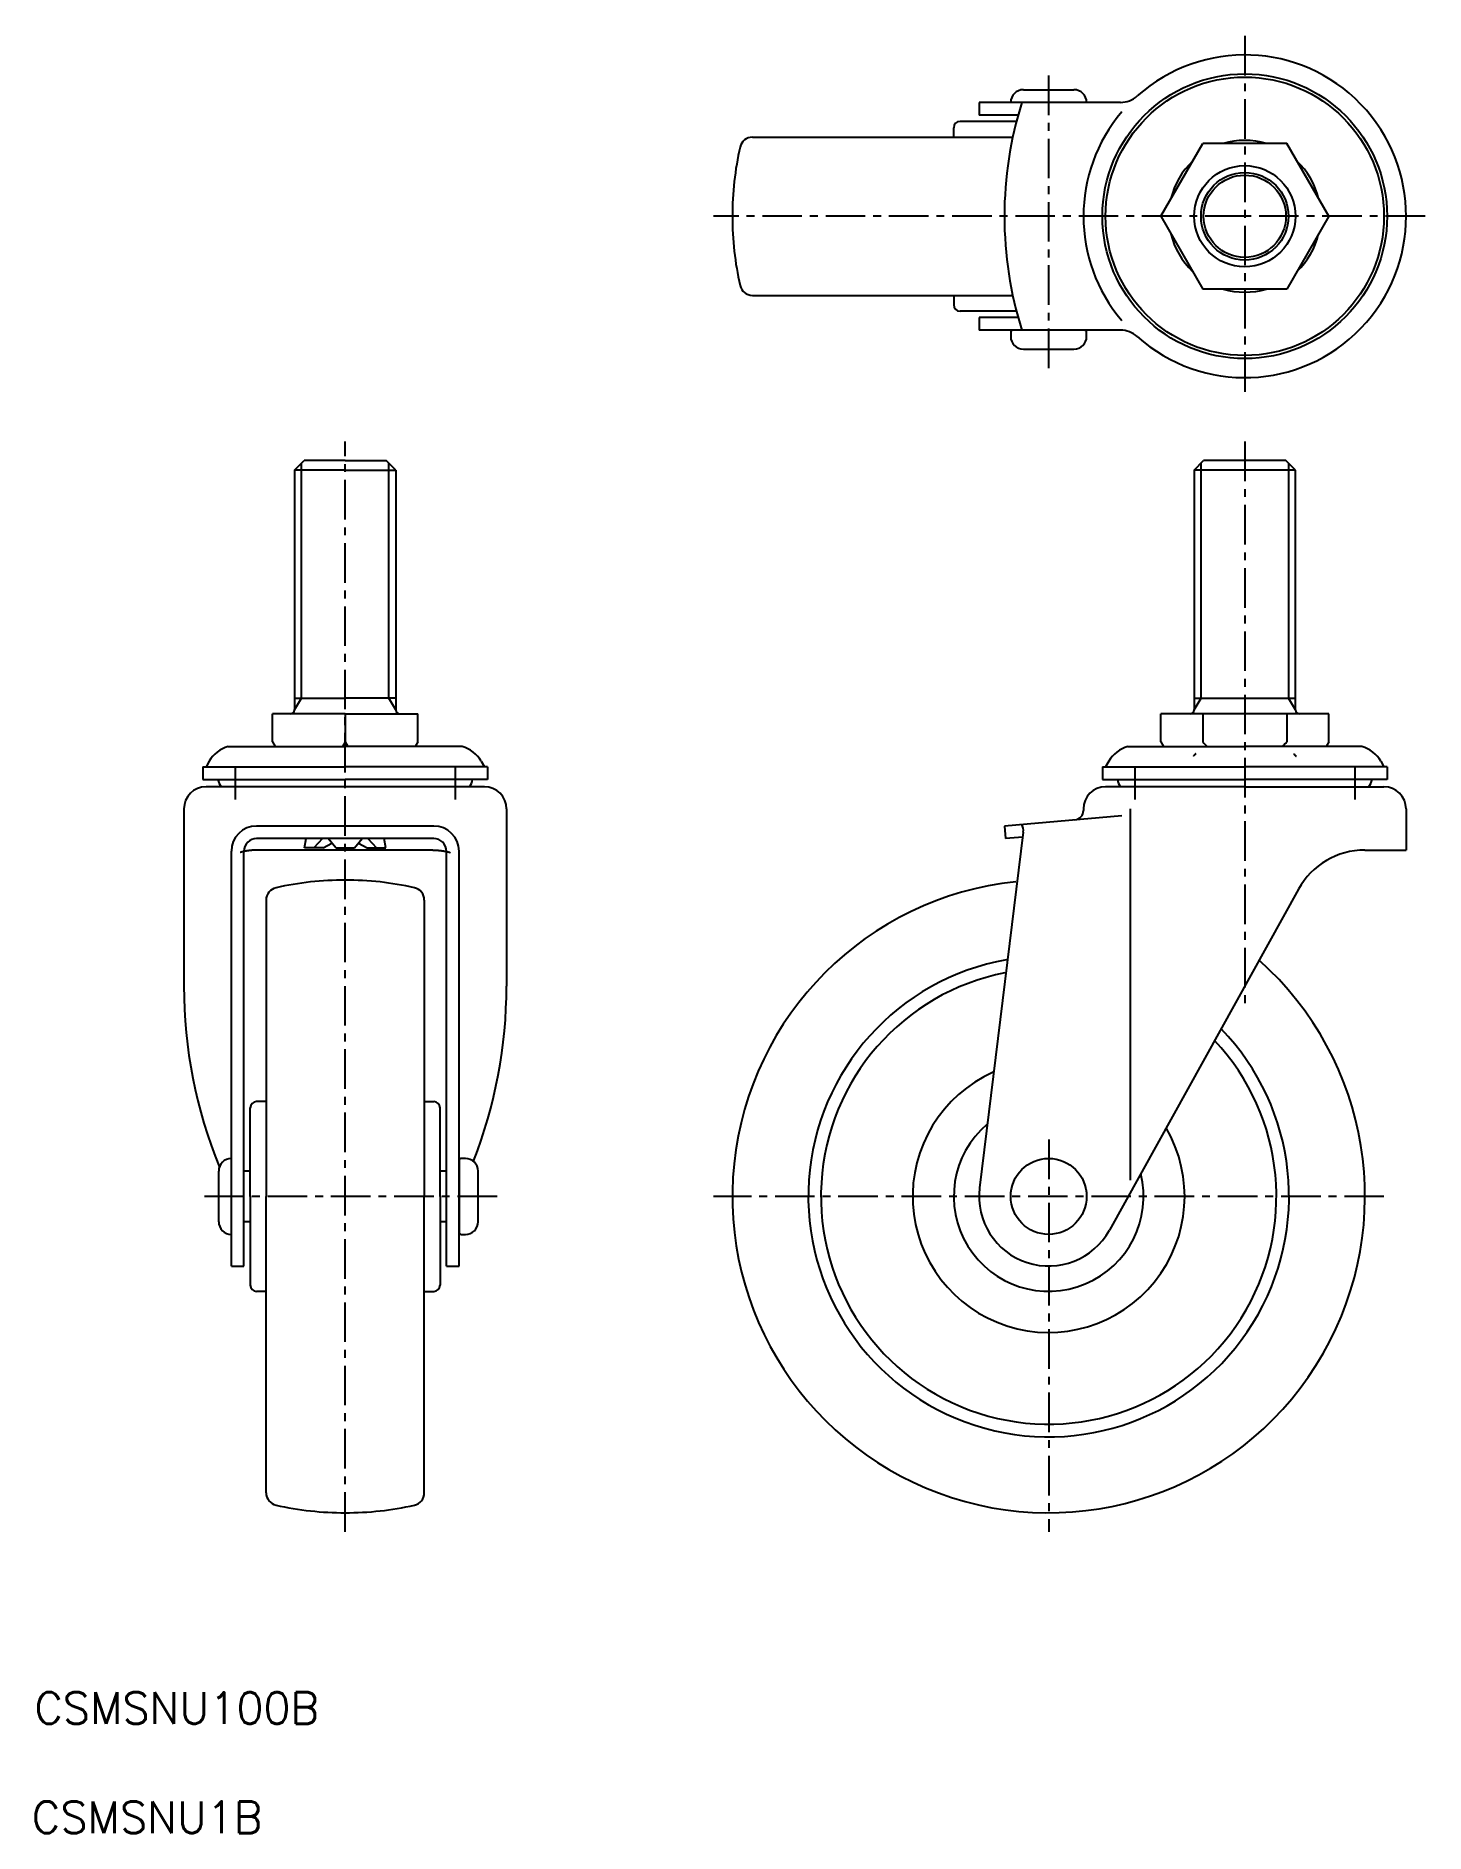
# Model space of a CAD drawing. Extents: x -5 to 215, y -14 to 271.
import ezdxf

# ---------------------------------------------------------------- set-up
doc = ezdxf.new("R2010")
doc.units = 0
doc.header["$LTSCALE"] = 5
doc.linetypes.add('CENTER', pattern=[2, 1.25, -0.25, 0.25, -0.25])
doc.layers.get('0').update_dxf_attribs({"linetype": 'CONTINUOUS'})
doc.layers.add('CENTER', color=1, linetype='CENTER')
doc.styles.get("Standard").update_dxf_attribs({"font": 'txt.shx'})

msp = doc.modelspace()

# ---------------------------------------------------------------- linework, layer by layer
at = {"color": 7, "linetype": 'CONTINUOUS'}
for p, q in [((151.332553, 262.020357), (159.332553, 262.020357)), ((144.332553, 260.020357), (144.332553, 258.020357)), ((166.679309, 260.020357), (144.332553, 260.020357)), ((140.332553, 254.520357), (140.332553, 256.020357)), ((150.237803, 257.020357), (141.332553, 257.020357)), ((150.505224, 258.020357), (144.332553, 258.020357)), ((108.495068, 254.520357), (118.332553, 254.520357)), ((118.332553, 254.520357), (149.64908, 254.520357)), ((173.053497, 242.020357), (179.693025, 253.520357)), ((192.972081, 253.520357), (179.693025, 253.520357)), ((199.611609, 242.020357), (192.972081, 253.520357)), ((173.053497, 242.020357), (179.693025, 230.520357)), ((199.611609, 242.020357), (192.972081, 230.520357)), ((192.972081, 230.520357), (179.693025, 230.520357)), ((108.495068, 229.520357), (118.332553, 229.520357)), ((118.332553, 229.520357), (149.64908, 229.520357)), ((140.332553, 229.520357), (140.332553, 228.020357)), ((150.237803, 227.020357), (141.332553, 227.020357)), ((144.332553, 226.020357), (144.332553, 224.020357)), ((150.505224, 226.020357), (144.332553, 226.020357)), ((166.679309, 224.020357), (144.332553, 224.020357)), ((149.332553, 223.620357), (149.332553, 223.020357)), ((160.932553, 224.020357), (149.732553, 224.020357)), ((161.332553, 223.020357), (161.332553, 223.620357)), ((151.332553, 221.020357), (159.332553, 221.020357)), ((36.130765, 201.900815), (37.630765, 203.400815)), ((44.130765, 201.900815), (36.130765, 201.900815)), ((36.130765, 201.900815), (36.130765, 164.000815)), ((44.130765, 203.400815), (37.630765, 203.400815)), ((44.130765, 203.400815), (50.630765, 203.400815)), ((44.130765, 201.900815), (52.130765, 201.900815)), ((52.130765, 201.900815), (50.630765, 203.400815)), ((52.130765, 201.900815), (52.130765, 164.000815)), ((178.332553, 201.900815), (179.832553, 203.400815)), ((194.332553, 201.900815), (178.332553, 201.900815)), ((178.332553, 201.900815), (178.332553, 164.000815)), ((192.832553, 203.400815), (179.832553, 203.400815)), ((194.332553, 201.900815), (192.832553, 203.400815)), ((194.332553, 164.000815), (194.332553, 201.900815)), ((36.130765, 165.87576), (44.130765, 165.87576)), ((52.130765, 165.87576), (44.130765, 165.87576)), ((178.332553, 165.87576), (194.332553, 165.87576)), ((32.630765, 158.948256), (32.630765, 163.400815)), ((44.130765, 163.400815), (32.630765, 163.400815)), ((44.130765, 163.400815), (44.130765, 158.948256)), ((44.130765, 163.400815), (55.630765, 163.400815)), ((55.630765, 158.948256), (55.630765, 163.400815)), ((173.053497, 158.948256), (173.053497, 163.400815)), ((199.611609, 163.400815), (173.053497, 163.400815)), ((179.693025, 163.400815), (179.693025, 158.948256)), ((192.972081, 163.400815), (192.972081, 158.948256)), ((199.611609, 158.948256), (199.611609, 163.400815)), ((25.630765, 158.200815), (44.130765, 158.200815)), ((32.630765, 158.948256), (33.0623, 158.200815)), ((44.130765, 158.948256), (43.699229, 158.200815)), ((44.130765, 158.948256), (44.5623, 158.200815)), ((62.630765, 158.200815), (44.130765, 158.200815)), ((55.630765, 158.948256), (55.199229, 158.200815)), ((167.832553, 158.200815), (186.332553, 158.200815)), ((173.053497, 158.948256), (173.485032, 158.200815)), ((204.832553, 158.200815), (186.332553, 158.200815)), ((199.611609, 158.948256), (199.180074, 158.200815)), ((21.630765, 155.000815), (21.630765, 153.000815)), ((21.630765, 155.000815), (44.130765, 155.000815)), ((22.640486, 155.883679), (22.130765, 155.000815)), ((66.630765, 155.000815), (44.130765, 155.000815)), ((65.621043, 155.883679), (66.130765, 155.000815)), ((66.630765, 155.000815), (66.630765, 153.000815)), ((163.832553, 155.000815), (163.832553, 153.000815)), ((163.832553, 155.000815), (186.332553, 155.000815)), ((164.842274, 155.883679), (164.332553, 155.000815)), ((208.832553, 155.000815), (186.332553, 155.000815)), ((207.822832, 155.883679), (208.332553, 155.000815)), ((208.832553, 155.000815), (208.832553, 153.000815)), ((21.630765, 153.000815), (44.130765, 153.000815)), ((66.130765, 151.844565), (22.130765, 151.844565)), ((66.630765, 153.000815), (44.130765, 153.000815)), ((163.832553, 153.000815), (186.332553, 153.000815)), ((186.332553, 151.844565), (164.332553, 151.844565)), ((208.832553, 153.000815), (186.332553, 153.000815)), ((186.332553, 151.844565), (208.332553, 151.844565)), ((18.630765, 148.344565), (18.630765, 120.340727)), ((69.630765, 148.344565), (69.630765, 120.340727)), ((160.832553, 148.344565), (160.832553, 148.119062)), ((168.270161, 89.692847), (168.270161, 148.344565)), ((211.832553, 148.344565), (211.832553, 141.844565)), ((58.130765, 145.650957), (30.130765, 145.650957)), ((166.890331, 147.274552), (148.332553, 145.650957)), ((148.332553, 145.650957), (148.506864, 143.658568)), ((58.130765, 143.658568), (30.130765, 143.658568)), ((37.683866, 142.175815), (37.964669, 143.658568)), ((40.666663, 142.175815), (37.683866, 142.175815)), ((40.532354, 143.658568), (39.175264, 142.175815)), ((40.666663, 142.175815), (42.007197, 142.949773)), ((42.639366, 142.175815), (41.428253, 143.658568)), ((42.639366, 142.175815), (45.622163, 142.175815)), ((45.622163, 142.175815), (46.833276, 143.658568)), ((46.254332, 142.949773), (47.594866, 142.175815)), ((47.594866, 142.175815), (50.577663, 142.175815)), ((47.729175, 143.658568), (49.086265, 142.175815)), ((50.577663, 142.175815), (50.29686, 143.658568)), ((151.321592, 144.698506), (144.414545, 88.445128)), ((151.223082, 143.896206), (148.506864, 143.658568)), ((26.130765, 76.104565), (26.130765, 141.650957)), ((28.130765, 76.104565), (28.130765, 141.658568)), ((57.980765, 141.844565), (30.280765, 141.844565)), ((60.130765, 76.104565), (60.130765, 141.658568)), ((62.130765, 76.104565), (62.130765, 141.650957)), ((205.320865, 141.844565), (211.832553, 141.844565)), ((31.630765, 133.94205), (31.630765, 124.104565)), ((56.630765, 133.94205), (56.630765, 124.104565)), ((194.825429, 135.662281), (164.95337, 81.771659)), ((31.630765, 124.104565), (31.630765, 87.104565)), ((56.630765, 124.104565), (56.630765, 87.104565)), ((29.130765, 87.104565), (29.130765, 101.104565)), ((31.630765, 102.104565), (30.130765, 102.104565)), ((56.630765, 102.104565), (58.130765, 102.104565)), ((59.130765, 87.104565), (59.130765, 101.104565)), ((24.130765, 83.104565), (24.130765, 91.104565)), ((29.130765, 91.104565), (28.130765, 91.104565)), ((60.130765, 91.104565), (59.130765, 91.104565)), ((62.130765, 92.704565), (62.130765, 81.504565)), ((63.130765, 93.104565), (62.530765, 93.104565)), ((65.130765, 83.104565), (65.130765, 91.104565)), ((29.130765, 87.104565), (29.130765, 73.104565)), ((31.630765, 50.104565), (31.630765, 87.104565)), ((56.630765, 50.104565), (56.630765, 87.104565)), ((59.130765, 87.104565), (59.130765, 73.104565)), ((29.130765, 83.104565), (28.130765, 83.104565)), ((60.130765, 83.104565), (59.130765, 83.104565)), ((62.530765, 81.104565), (63.130765, 81.104565)), ((26.130765, 76.104565), (28.130765, 76.104565)), ((60.130765, 76.104565), (62.130765, 76.104565)), ((31.630765, 72.104565), (30.130765, 72.104565)), ((56.630765, 72.104565), (58.130765, 72.104565)), ((31.630765, 40.26708), (31.630765, 50.104565)), ((56.630765, 40.26708), (56.630765, 50.104565))]:
    msp.add_line(p, q, dxfattribs=at)
at = {"color": 3, "linetype": 'CONTINUOUS'}
for p, q in [((37.213265, 165.87576), (37.213265, 202.983315)), ((51.048265, 165.87576), (51.048265, 202.983315)), ((179.415053, 165.87576), (179.415053, 202.983315)), ((193.250053, 202.983315), (193.250053, 165.87576)), ((36.130765, 164.000815), (37.213265, 165.87576)), ((52.130765, 164.000815), (51.048265, 165.87576)), ((178.332553, 164.000815), (179.415053, 165.87576)), ((194.332553, 164.000815), (193.250053, 165.87576))]:
    msp.add_line(p, q, dxfattribs=at)
at = {"color": 7, "linetype": 'CONTINUOUS'}
for points in [[(178.586, 157.078, 0), (178.583, 157.074, 0), (178.581, 157.071, 0), (178.578, 157.068, 0), (178.575, 157.064, 0), (178.572, 157.061, 0), (178.569, 157.058, 0), (178.566, 157.054, 0), (178.563, 157.051, 0), (178.56, 157.048, 0), (178.558, 157.044, 0), (178.555, 157.041, 0), (178.552, 157.038, 0), (178.549, 157.034, 0), (178.546, 157.031, 0), (178.543, 157.028, 0), (178.54, 157.024, 0), (178.537, 157.021, 0), (178.535, 157.018, 0), (178.532, 157.014, 0), (178.529, 157.011, 0), (178.526, 157.008, 0), (178.523, 157.004, 0), (178.52, 157.001, 0), (178.517, 156.998, 0), (178.514, 156.994, 0), (178.511, 156.991, 0), (178.508, 156.988, 0), (178.506, 156.985, 0), (178.503, 156.981, 0), (178.5, 156.978, 0), (178.497, 156.975, 0), (178.494, 156.972, 0), (178.491, 156.968, 0), (178.488, 156.965, 0), (178.485, 156.962, 0), (178.482, 156.959, 0), (178.479, 156.955, 0), (178.476, 156.952, 0), (178.474, 156.949, 0), (178.471, 156.946, 0), (178.468, 156.943, 0), (178.465, 156.939, 0), (178.462, 156.936, 0), (178.459, 156.933, 0), (178.456, 156.93, 0), (178.453, 156.927, 0), (178.45, 156.923, 0), (178.447, 156.92, 0), (178.444, 156.917, 0), (178.441, 156.914, 0), (178.438, 156.911, 0), (178.436, 156.908, 0), (178.433, 156.904, 0), (178.43, 156.901, 0), (178.427, 156.898, 0), (178.424, 156.895, 0), (178.421, 156.892, 0), (178.418, 156.889, 0), (178.415, 156.886, 0), (178.412, 156.882, 0), (178.409, 156.879, 0), (178.406, 156.876, 0), (178.403, 156.873, 0), (178.4, 156.87, 0), (178.397, 156.867, 0), (178.394, 156.864, 0), (178.391, 156.861, 0), (178.388, 156.858, 0), (178.386, 156.854, 0), (178.383, 156.851, 0), (178.38, 156.848, 0), (178.377, 156.845, 0), (178.374, 156.842, 0), (178.371, 156.839, 0), (178.368, 156.836, 0), (178.365, 156.833, 0), (178.362, 156.83, 0), (178.359, 156.827, 0), (178.356, 156.824, 0), (178.353, 156.821, 0), (178.35, 156.818, 0), (178.347, 156.815, 0), (178.344, 156.812, 0), (178.341, 156.809, 0), (178.338, 156.806, 0), (178.335, 156.803, 0), (178.332, 156.8, 0), (178.329, 156.797, 0), (178.326, 156.794, 0), (178.323, 156.791, 0), (178.32, 156.788, 0), (178.317, 156.785, 0), (178.314, 156.782, 0), (178.311, 156.779, 0), (178.308, 156.776, 0), (178.305, 156.773, 0), (178.302, 156.77, 0), (178.299, 156.767, 0), (178.296, 156.764, 0), (178.293, 156.761, 0), (178.29, 156.758, 0), (178.287, 156.755, 0), (178.284, 156.752, 0), (178.282, 156.749, 0), (178.279, 156.746, 0), (178.276, 156.743, 0), (178.273, 156.741, 0), (178.27, 156.738, 0), (178.267, 156.735, 0), (178.264, 156.732, 0), (178.261, 156.729, 0), (178.258, 156.726, 0), (178.255, 156.723, 0), (178.252, 156.72, 0), (178.249, 156.717, 0), (178.246, 156.715, 0), (178.243, 156.712, 0), (178.24, 156.709, 0), (178.236, 156.706, 0), (178.233, 156.703, 0), (178.23, 156.7, 0), (178.227, 156.697, 0), (178.224, 156.695, 0), (178.221, 156.692, 0), (178.218, 156.689, 0), (178.215, 156.686, 0), (178.212, 156.683, 0), (178.209, 156.68, 0)], [(194.079, 157.078, 0), (194.082, 157.074, 0), (194.085, 157.071, 0), (194.087, 157.068, 0), (194.09, 157.064, 0), (194.093, 157.061, 0), (194.096, 157.058, 0), (194.099, 157.054, 0), (194.102, 157.051, 0), (194.105, 157.048, 0), (194.108, 157.044, 0), (194.11, 157.041, 0), (194.113, 157.038, 0), (194.116, 157.034, 0), (194.119, 157.031, 0), (194.122, 157.028, 0), (194.125, 157.024, 0), (194.128, 157.021, 0), (194.131, 157.018, 0), (194.133, 157.014, 0), (194.136, 157.011, 0), (194.139, 157.008, 0), (194.142, 157.004, 0), (194.145, 157.001, 0), (194.148, 156.998, 0), (194.151, 156.994, 0), (194.154, 156.991, 0), (194.157, 156.988, 0), (194.16, 156.985, 0), (194.162, 156.981, 0), (194.165, 156.978, 0), (194.168, 156.975, 0), (194.171, 156.972, 0), (194.174, 156.968, 0), (194.177, 156.965, 0), (194.18, 156.962, 0), (194.183, 156.959, 0), (194.186, 156.955, 0), (194.189, 156.952, 0), (194.192, 156.949, 0), (194.194, 156.946, 0), (194.197, 156.943, 0), (194.2, 156.939, 0), (194.203, 156.936, 0), (194.206, 156.933, 0), (194.209, 156.93, 0), (194.212, 156.927, 0), (194.215, 156.923, 0), (194.218, 156.92, 0), (194.221, 156.917, 0), (194.224, 156.914, 0), (194.227, 156.911, 0), (194.23, 156.908, 0), (194.232, 156.904, 0), (194.235, 156.901, 0), (194.238, 156.898, 0), (194.241, 156.895, 0), (194.244, 156.892, 0), (194.247, 156.889, 0), (194.25, 156.886, 0), (194.253, 156.882, 0), (194.256, 156.879, 0), (194.259, 156.876, 0), (194.262, 156.873, 0), (194.265, 156.87, 0), (194.268, 156.867, 0), (194.271, 156.864, 0), (194.274, 156.861, 0), (194.277, 156.858, 0), (194.28, 156.854, 0), (194.283, 156.851, 0), (194.285, 156.848, 0), (194.288, 156.845, 0), (194.291, 156.842, 0), (194.294, 156.839, 0), (194.297, 156.836, 0), (194.3, 156.833, 0), (194.303, 156.83, 0), (194.306, 156.827, 0), (194.309, 156.824, 0), (194.312, 156.821, 0), (194.315, 156.818, 0), (194.318, 156.815, 0), (194.321, 156.812, 0), (194.324, 156.809, 0), (194.327, 156.806, 0), (194.33, 156.803, 0), (194.333, 156.8, 0), (194.336, 156.797, 0), (194.339, 156.794, 0), (194.342, 156.791, 0), (194.345, 156.788, 0), (194.348, 156.785, 0), (194.351, 156.782, 0), (194.354, 156.779, 0), (194.357, 156.776, 0), (194.36, 156.773, 0), (194.363, 156.77, 0), (194.366, 156.767, 0), (194.369, 156.764, 0), (194.372, 156.761, 0), (194.375, 156.758, 0), (194.378, 156.755, 0), (194.381, 156.752, 0), (194.384, 156.749, 0), (194.387, 156.746, 0), (194.39, 156.743, 0), (194.393, 156.741, 0), (194.396, 156.738, 0), (194.399, 156.735, 0), (194.402, 156.732, 0), (194.405, 156.729, 0), (194.408, 156.726, 0), (194.411, 156.723, 0), (194.414, 156.72, 0), (194.417, 156.717, 0), (194.42, 156.715, 0), (194.423, 156.712, 0), (194.426, 156.709, 0), (194.429, 156.706, 0), (194.432, 156.703, 0), (194.435, 156.7, 0), (194.438, 156.697, 0), (194.441, 156.695, 0), (194.444, 156.692, 0), (194.447, 156.689, 0), (194.45, 156.686, 0), (194.453, 156.683, 0), (194.456, 156.68, 0)], [(30.2808, 141.845, 0), (30.259, 141.845, 0), (30.2372, 141.844, 0), (30.2153, 141.844, 0), (30.1935, 141.844, 0), (30.1717, 141.844, 0), (30.1499, 141.844, 0), (30.1281, 141.843, 0), (30.1063, 141.843, 0), (30.0845, 141.843, 0), (30.0627, 141.842, 0), (30.0409, 141.842, 0), (30.0191, 141.841, 0), (29.9973, 141.841, 0), (29.9756, 141.84, 0), (29.9538, 141.839, 0), (29.932, 141.839, 0), (29.9102, 141.838, 0), (29.8884, 141.837, 0), (29.8666, 141.836, 0), (29.8449, 141.836, 0), (29.8231, 141.835, 0), (29.8013, 141.834, 0), (29.7795, 141.833, 0), (29.7578, 141.832, 0), (29.736, 141.83, 0), (29.7143, 141.829, 0), (29.6925, 141.828, 0), (29.6708, 141.827, 0), (29.649, 141.826, 0), (29.6273, 141.824, 0), (29.6056, 141.823, 0), (29.5838, 141.821, 0), (29.5621, 141.82, 0), (29.5404, 141.818, 0), (29.5187, 141.817, 0), (29.497, 141.815, 0), (29.4753, 141.814, 0), (29.4536, 141.812, 0), (29.4319, 141.81, 0), (29.4102, 141.808, 0), (29.3885, 141.807, 0), (29.3669, 141.805, 0), (29.3452, 141.803, 0), (29.3236, 141.801, 0), (29.3019, 141.799, 0), (29.2803, 141.797, 0), (29.2586, 141.795, 0), (29.237, 141.793, 0), (29.2154, 141.79, 0), (29.1938, 141.788, 0), (29.1722, 141.786, 0), (29.1506, 141.783, 0), (29.129, 141.781, 0), (29.1074, 141.779, 0), (29.0858, 141.776, 0), (29.0643, 141.774, 0), (29.0427, 141.771, 0), (29.0212, 141.769, 0), (28.9997, 141.766, 0), (28.9781, 141.763, 0), (28.9566, 141.761, 0), (28.9351, 141.758, 0), (28.9136, 141.755, 0), (28.8921, 141.752, 0), (28.8707, 141.749, 0), (28.8492, 141.746, 0), (28.8277, 141.743, 0), (28.8063, 141.74, 0), (28.7849, 141.737, 0), (28.7634, 141.734, 0), (28.742, 141.731, 0), (28.7206, 141.728, 0), (28.6992, 141.724, 0), (28.6779, 141.721, 0), (28.6565, 141.718, 0), (28.6351, 141.714, 0), (28.6138, 141.711, 0), (28.5925, 141.707, 0), (28.5712, 141.704, 0), (28.5499, 141.7, 0), (28.5286, 141.697, 0), (28.5073, 141.693, 0), (28.486, 141.689, 0), (28.4648, 141.686, 0), (28.4435, 141.682, 0), (28.4223, 141.678, 0), (28.4011, 141.674, 0), (28.3799, 141.67, 0), (28.3587, 141.666, 0), (28.3375, 141.662, 0), (28.3164, 141.658, 0), (28.2952, 141.654, 0), (28.2741, 141.65, 0), (28.253, 141.646, 0), (28.2319, 141.641, 0), (28.2108, 141.637, 0), (28.1898, 141.633, 0), (28.1687, 141.629, 0), (28.1477, 141.624, 0), (28.1267, 141.62, 0), (28.1056, 141.615, 0), (28.0847, 141.611, 0), (28.0637, 141.606, 0), (28.0427, 141.601, 0), (28.0218, 141.597, 0), (28.0009, 141.592, 0), (27.98, 141.587, 0), (27.9591, 141.583, 0), (27.9382, 141.578, 0), (27.9173, 141.573, 0), (27.8965, 141.568, 0), (27.8757, 141.563, 0), (27.8549, 141.558, 0), (27.8341, 141.553, 0), (27.8133, 141.548, 0), (27.7926, 141.543, 0), (27.7718, 141.537, 0), (27.7511, 141.532, 0), (27.7304, 141.527, 0), (27.7098, 141.522, 0), (27.6891, 141.516, 0), (27.6685, 141.511, 0), (27.6478, 141.505, 0), (27.6272, 141.5, 0), (27.6067, 141.494, 0), (27.5861, 141.489, 0), (27.5656, 141.483, 0), (27.545, 141.478, 0)], [(57.9808, 141.845, 0), (58.0026, 141.845, 0), (58.0244, 141.844, 0), (58.0462, 141.844, 0), (58.068, 141.844, 0), (58.0898, 141.844, 0), (58.1116, 141.844, 0), (58.1334, 141.843, 0), (58.1552, 141.843, 0), (58.177, 141.843, 0), (58.1988, 141.842, 0), (58.2206, 141.842, 0), (58.2424, 141.841, 0), (58.2642, 141.841, 0), (58.286, 141.84, 0), (58.3078, 141.839, 0), (58.3296, 141.839, 0), (58.3513, 141.838, 0), (58.3731, 141.837, 0), (58.3949, 141.836, 0), (58.4167, 141.836, 0), (58.4384, 141.835, 0), (58.4602, 141.834, 0), (58.482, 141.833, 0), (58.5037, 141.832, 0), (58.5255, 141.83, 0), (58.5473, 141.829, 0), (58.569, 141.828, 0), (58.5908, 141.827, 0), (58.6125, 141.826, 0), (58.6342, 141.824, 0), (58.656, 141.823, 0), (58.6777, 141.821, 0), (58.6994, 141.82, 0), (58.7211, 141.818, 0), (58.7428, 141.817, 0), (58.7645, 141.815, 0), (58.7862, 141.814, 0), (58.8079, 141.812, 0), (58.8296, 141.81, 0), (58.8513, 141.808, 0), (58.873, 141.807, 0), (58.8947, 141.805, 0), (58.9163, 141.803, 0), (58.938, 141.801, 0), (58.9596, 141.799, 0), (58.9813, 141.797, 0), (59.0029, 141.795, 0), (59.0245, 141.793, 0), (59.0461, 141.79, 0), (59.0678, 141.788, 0), (59.0894, 141.786, 0), (59.1109, 141.783, 0), (59.1325, 141.781, 0), (59.1541, 141.779, 0), (59.1757, 141.776, 0), (59.1972, 141.774, 0), (59.2188, 141.771, 0), (59.2403, 141.769, 0), (59.2619, 141.766, 0), (59.2834, 141.763, 0), (59.3049, 141.761, 0), (59.3264, 141.758, 0), (59.3479, 141.755, 0), (59.3694, 141.752, 0), (59.3909, 141.749, 0), (59.4123, 141.746, 0), (59.4338, 141.743, 0), (59.4552, 141.74, 0), (59.4767, 141.737, 0), (59.4981, 141.734, 0), (59.5195, 141.731, 0), (59.5409, 141.728, 0), (59.5623, 141.724, 0), (59.5837, 141.721, 0), (59.605, 141.718, 0), (59.6264, 141.714, 0), (59.6477, 141.711, 0), (59.669, 141.707, 0), (59.6904, 141.704, 0), (59.7117, 141.7, 0), (59.733, 141.697, 0), (59.7542, 141.693, 0), (59.7755, 141.689, 0), (59.7968, 141.686, 0), (59.818, 141.682, 0), (59.8392, 141.678, 0), (59.8604, 141.674, 0), (59.8816, 141.67, 0), (59.9028, 141.666, 0), (59.924, 141.662, 0), (59.9451, 141.658, 0), (59.9663, 141.654, 0), (59.9874, 141.65, 0), (60.0085, 141.646, 0), (60.0296, 141.641, 0), (60.0507, 141.637, 0), (60.0718, 141.633, 0), (60.0928, 141.629, 0), (60.1139, 141.624, 0), (60.1349, 141.62, 0), (60.1559, 141.615, 0), (60.1769, 141.611, 0), (60.1978, 141.606, 0), (60.2188, 141.601, 0), (60.2397, 141.597, 0), (60.2607, 141.592, 0), (60.2816, 141.587, 0), (60.3025, 141.583, 0), (60.3233, 141.578, 0), (60.3442, 141.573, 0), (60.365, 141.568, 0), (60.3859, 141.563, 0), (60.4067, 141.558, 0), (60.4274, 141.553, 0), (60.4482, 141.548, 0), (60.469, 141.543, 0), (60.4897, 141.537, 0), (60.5104, 141.532, 0), (60.5311, 141.527, 0), (60.5518, 141.522, 0), (60.5724, 141.516, 0), (60.5931, 141.511, 0), (60.6137, 141.505, 0), (60.6343, 141.5, 0), (60.6549, 141.494, 0), (60.6754, 141.489, 0), (60.696, 141.483, 0), (60.7165, 141.478, 0)]]:
    msp.add_polyline3d(points, dxfattribs=at)
for centre, radius in [((186.332553, 242.020357), 22.5), ((186.332553, 242.020357), 22), ((186.332553, 242.020357), 8), ((186.332553, 242.020357), 6.5), ((155.332553, 87.104565), 6)]:
    msp.add_circle(centre, radius, dxfattribs=at)
at = {"color": 3, "linetype": 'CONTINUOUS'}
msp.add_circle((186.332553, 242.020357), 6.9175, dxfattribs=at)
at = {"color": 7, "linetype": 'CONTINUOUS'}
for centre, radius, start, end in [((186.332553, 242.020357), 25.5, 228.224652, 131.775348), ((151.332553, 260.020357), 2, 90, 180), ((159.332553, 260.020357), 2, 0, 90), ((208.332553, 242.020357), 60, 162.542397, 197.457603), ((186.332553, 242.020357), 25.5, 139.679785, 220.320215), ((166.679309, 264.020357), 4, 270, 311.775348), ((141.332553, 256.020357), 1, 90, 180), ((155.332553, 242.020357), 50, 167.364375, 180), ((108.495068, 252.520357), 2, 90, 167.364375), ((186.332553, 242.020357), 12, 73.402158, 106.597842), ((186.332553, 242.020357), 12, 133.402158, 166.597842), ((186.332553, 242.020357), 12, 13.402158, 46.597842), ((155.332553, 242.020357), 50, 180, 192.635625), ((186.332553, 242.020357), 12, 193.402158, 226.597842), ((186.332553, 242.020357), 12, 313.402158, 346.597842), ((108.495068, 231.520357), 2, 192.635625, 270), ((186.332553, 242.020357), 12, 253.402158, 286.597842), ((141.332553, 228.020357), 1, 180, 270), ((149.732553, 223.620357), 0.4, 90, 180), ((151.332553, 223.020357), 2, 180, 270), ((159.332553, 223.020357), 2, 270, 0), ((160.932553, 223.620357), 0.4, 0, 90), ((166.679309, 220.020357), 4, 48.224652, 90), ((35.530765, 164.000815), 0.6, 270, 0), ((52.730765, 164.000815), 0.6, 180, 270), ((177.732553, 164.000815), 0.6, 270, 0), ((194.932553, 164.000815), 0.6, 180, 270), ((26.970613, 153.383679), 5, 105.543486, 150), ((61.290916, 153.383679), 5, 30, 74.456514), ((169.172401, 153.383679), 5, 105.543486, 150), ((186.332553, 164.560646), 8.693805, 220.207819, 227.015309), ((186.332553, 164.560646), 8.693805, 312.984691, 319.792181), ((203.492705, 153.383679), 5, 30, 74.456514), ((22.130765, 148.344565), 3.5, 90, 180), ((26.730765, 153.52269), 2.778125, 190.827428, 217.160475), ((61.530765, 153.52269), 2.778125, 322.839525, 349.172572), ((66.130765, 148.344565), 3.5, 0, 90), ((164.332553, 148.344565), 3.5, 90, 180), ((168.932553, 153.52269), 2.778125, 190.827428, 217.160475), ((203.732553, 153.52269), 2.778125, 322.839525, 349.172572), ((208.332553, 148.344565), 3.5, 0, 90), ((159.332553, 148.119062), 1.5, 275, 0), ((30.130765, 141.650957), 4, 90, 180), ((58.130765, 141.650957), 4, 0, 90), ((149.336499, 144.942245), 2, 353, 28.375631), ((30.130765, 141.658568), 2, 90, 180), ((58.130765, 141.658568), 2, 0, 90), ((205.320865, 129.844565), 12, 90, 151), ((44.130765, 87.104565), 50, 90, 102.635625), ((44.130765, 87.104565), 50, 77.364375, 90), ((155.332553, 87.104565), 50, 95.982014, 48.290967), ((33.630765, 133.94205), 2, 102.635625, 180), ((54.630765, 133.94205), 2, 0, 77.364375), ((155.332553, 87.104565), 38, 100.09943, 44.173551), ((155.332553, 87.104565), 36, 101.064572, 43.208409), ((94.347042, 120.340727), 75.716277, 180, 202.186992), ((-6.085513, 120.340727), 75.716277, 338.555649, 0), ((155.332553, 87.104565), 21.5, 114.045306, 30.227675), ((30.130765, 101.104565), 1, 90, 180), ((58.130765, 101.104565), 1, 0, 90), ((155.332553, 87.104565), 15, 130.439553, 13.833428), ((26.130765, 91.104565), 2, 90, 180), ((62.530765, 92.704565), 0.4, 90, 180), ((63.130765, 91.104565), 2, 0, 90), ((155.332553, 87.104565), 11, 173, 331), ((26.130765, 83.104565), 2, 180, 270), ((63.130765, 83.104565), 2, 270, 0), ((62.530765, 81.504565), 0.4, 180, 270), ((30.130765, 73.104565), 1, 180, 270), ((58.130765, 73.104565), 1, 270, 0), ((33.630765, 40.26708), 2, 180, 257.364375), ((54.630765, 40.26708), 2, 282.635625, 0), ((44.130765, 87.104565), 50, 257.364375, 270), ((44.130765, 87.104565), 50, 270, 282.635625)]:
    msp.add_arc(centre, radius, start, end, dxfattribs=at)
at = {"layer": 'CENTER', "color": 1, "linetype": 'CENTER'}
for p, q in [((186.332553, 270.520357), (186.332553, 213.520357)), ((155.332553, 218.020357), (155.332553, 265.020357)), ((186.332553, 242.020357), (102.332553, 242.020357)), ((214.832553, 242.020357), (186.332553, 242.020357)), ((44.130765, 34.104565), (44.130765, 206.400815)), ((186.332553, 206.400815), (186.332553, 117.340727)), ((26.730765, 155.000815), (26.730765, 149.844565)), ((61.530765, 155.000815), (61.530765, 149.844565)), ((168.932553, 155.000815), (168.932553, 149.844565)), ((203.732553, 155.000815), (203.732553, 149.844565)), ((155.332553, 96.104565), (155.332553, 34.104565)), ((68.130765, 87.104565), (21.130765, 87.104565)), ((208.332553, 87.104565), (102.332553, 87.104565))]:
    msp.add_line(p, q, dxfattribs=at)

# ---------------------------------------------------------------- texts
for s, p in [('CSMSNU100B', (-5.008731, 3.752311)), ('CSMSNU1B', (-5.401329, -13.515327))]:
    msp.add_text(s, height=5).set_placement(p)

doc.saveas('drawing.dxf')
